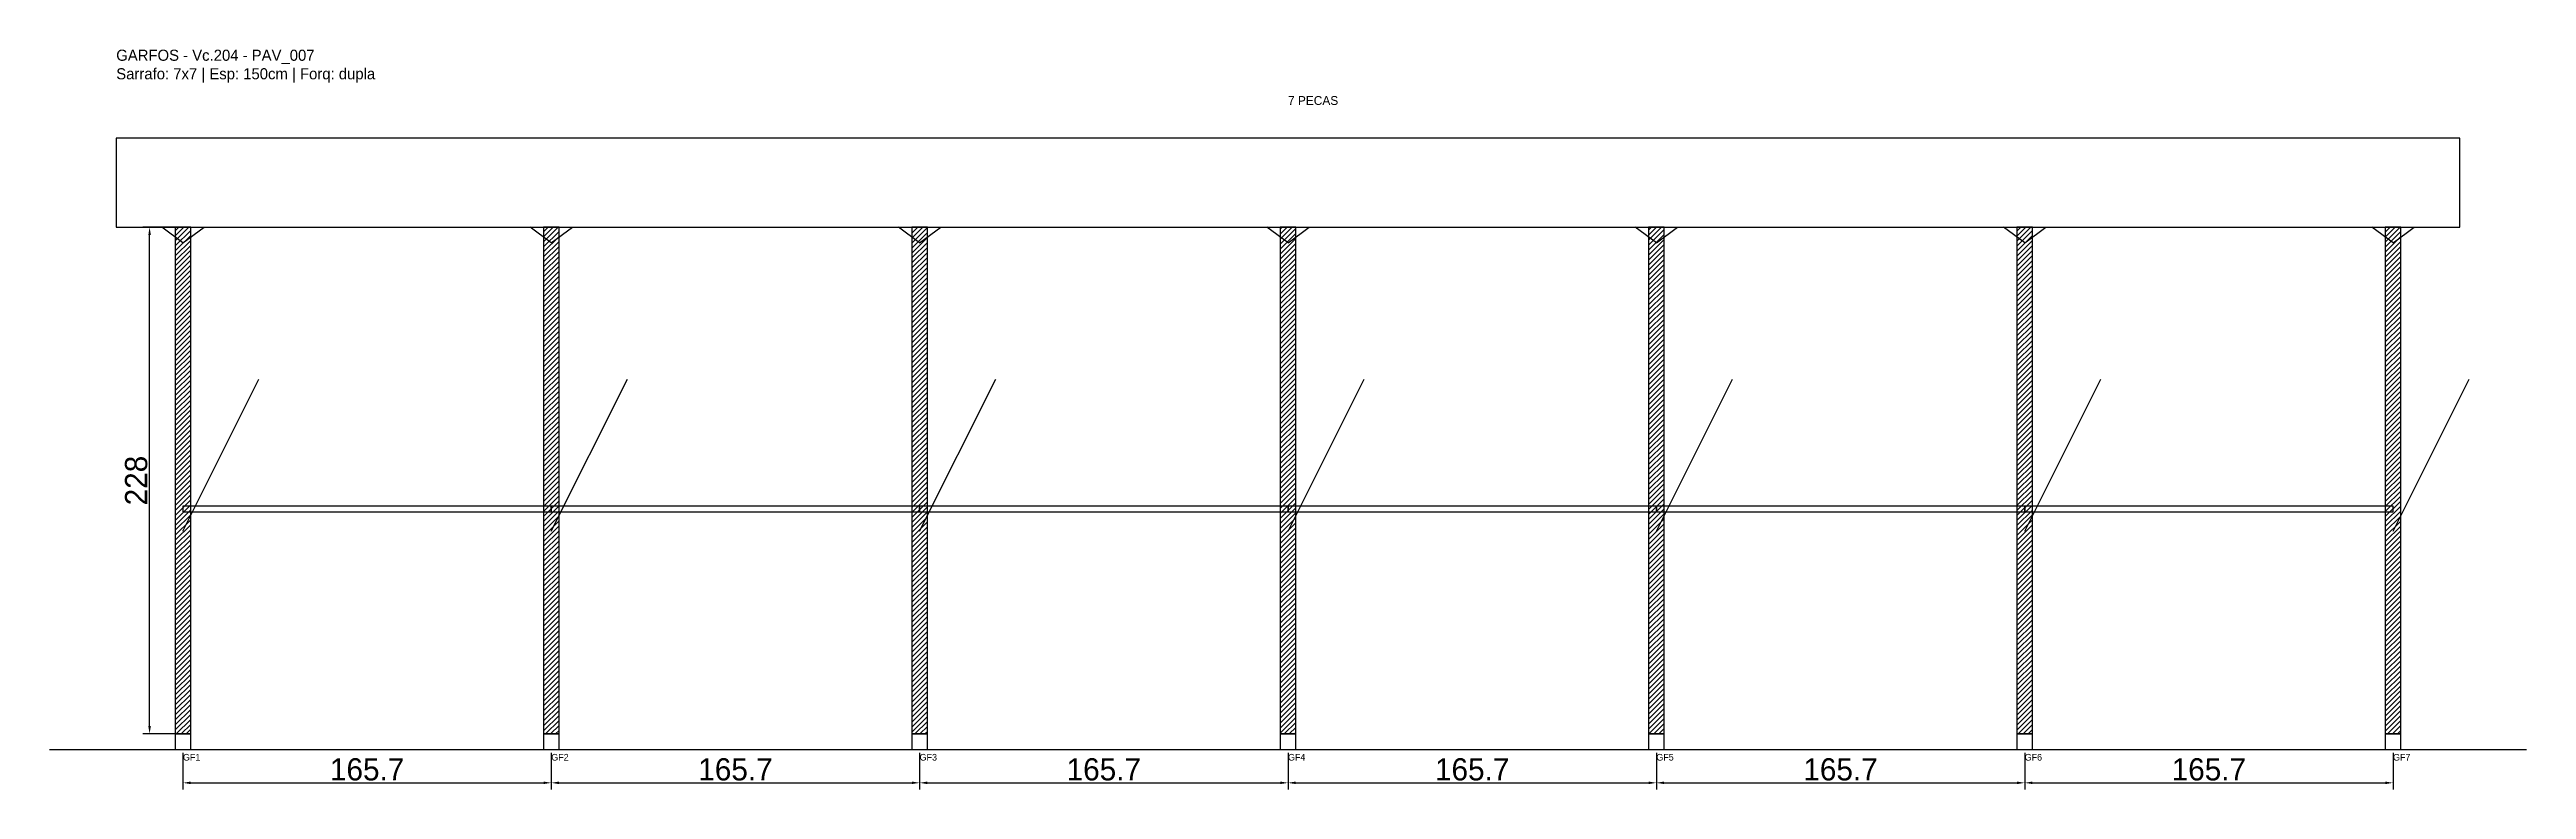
# Model space of a CAD drawing. Header units: metres. Extents: x -30 to 1084, y -25 to 308.
import ezdxf

# ---------------------------------------------------------------- set-up
doc = ezdxf.new("R2010")
doc.units = ezdxf.units.M
for name, color, linetype in [('BARRA_ANCORAGEM', 1, 'Continuous'), ('COTA', 241, 'Continuous'), ('GARFOS OK', 3, 'Continuous'), ('NOME DA VIGA', 6, 'Continuous'), ('SARR_7x7', 40, 'Continuous'), ('TIRAS REESCORAMENTO', 252, 'Continuous'), ('VIGAS', 3, 'Continuous')]:
    doc.layers.add(name, color=color, linetype=linetype)
doc.dimstyles.new('EZ DXF', dxfattribs={"dimtxt": 10, "dimasz": 3.5, "dimexe": 3, "dimexo": 1.5, "dimgap": 1, "dimtad": 1, "dimdec": 1, "dimdsep": 46, "dimcen": 2.5, "dimazin": 3, "dimtfac": 1, "dimtmove": 0, "dimatfit": 3})

msp = doc.modelspace()

# ---------------------------------------------------------------- hatches: boundary and pattern name
at = {"layer": 'COTA'}
h = msp.add_hatch(dxfattribs=at)
h.set_pattern_fill('ANSI31', scale=0.5)
h.paths.add_polyline_path([(26.5, 0), (33.5, 0), (33.5, 228), (26.5, 228)])
h = msp.add_hatch(dxfattribs=at)
h.set_pattern_fill('ANSI31', scale=0.5)
h.paths.add_polyline_path([(192.17, 0), (199.17, 0), (199.17, 228), (192.17, 228)])
h = msp.add_hatch(dxfattribs=at)
h.set_pattern_fill('ANSI31', scale=0.5)
h.paths.add_polyline_path([(357.83, 0), (364.83, 0), (364.83, 228), (357.83, 228)])
h = msp.add_hatch(dxfattribs=at)
h.set_pattern_fill('ANSI31', scale=0.5)
h.paths.add_polyline_path([(523.5, 0), (530.5, 0), (530.5, 228), (523.5, 228)])
h = msp.add_hatch(dxfattribs=at)
h.set_pattern_fill('ANSI31', scale=0.5)
h.paths.add_polyline_path([(689.17, 0), (696.17, 0), (696.17, 228), (689.17, 228)])
h = msp.add_hatch(dxfattribs=at)
h.set_pattern_fill('ANSI31', scale=0.5)
h.paths.add_polyline_path([(854.83, 0), (861.83, 0), (861.83, 228), (854.83, 228)])
h = msp.add_hatch(dxfattribs=at)
h.set_pattern_fill('ANSI31', scale=0.5)
h.paths.add_polyline_path([(1020.5, 0), (1027.5, 0), (1027.5, 228), (1020.5, 228)])

# ---------------------------------------------------------------- linework, layer by layer
at = {"layer": 'BARRA_ANCORAGEM'}
for p, q in [((30, 91.2), (64.2, 159.6)), ((195.67, 91.2), (229.87, 159.6)), ((361.33, 91.2), (395.53, 159.6)), ((527, 91.2), (561.2, 159.6)), ((692.67, 91.2), (726.87, 159.6)), ((858.33, 91.2), (892.53, 159.6)), ((1024, 91.2), (1058.2, 159.6))]:
    msp.add_line(p, q, dxfattribs=at)
at = {"layer": 'GARFOS OK'}
for p, q in [((30, 221), (20.5, 228)), ((20.5, 228), (39.5, 228)), ((30, 221), (39.5, 228)), ((195.67, 221), (186.17, 228)), ((186.17, 228), (205.17, 228)), ((195.67, 221), (205.17, 228)), ((361.33, 221), (351.83, 228)), ((351.83, 228), (370.83, 228)), ((361.33, 221), (370.83, 228)), ((527, 221), (517.5, 228)), ((517.5, 228), (536.5, 228)), ((527, 221), (536.5, 228)), ((692.67, 221), (683.17, 228)), ((683.17, 228), (702.17, 228)), ((692.67, 221), (702.17, 228)), ((858.33, 221), (848.83, 228)), ((848.83, 228), (867.83, 228)), ((858.33, 221), (867.83, 228)), ((1024, 221), (1014.5, 228)), ((1014.5, 228), (1033.5, 228)), ((1024, 221), (1033.5, 228))]:
    msp.add_line(p, q, dxfattribs=at)
at = {"layer": 'GARFOS OK', "linetype": 'CONTINUOUS'}
msp.add_line((-30, -7), (1084, -7), dxfattribs=at)
at = {"layer": 'GARFOS OK'}
for points in [[(26.5, 0), (33.5, 0), (33.5, 228), (26.5, 228), (26.5, 0)], [(192.17, 0), (199.17, 0), (199.17, 228), (192.17, 228), (192.17, 0)], [(357.83, 0), (364.83, 0), (364.83, 228), (357.83, 228), (357.83, 0)], [(523.5, 0), (530.5, 0), (530.5, 228), (523.5, 228), (523.5, 0)], [(689.17, 0), (696.17, 0), (696.17, 228), (689.17, 228), (689.17, 0)], [(854.83, 0), (861.83, 0), (861.83, 228), (854.83, 228), (854.83, 0)], [(1020.5, 0), (1027.5, 0), (1027.5, 228), (1020.5, 228), (1020.5, 0)]]:
    msp.add_lwpolyline(points, dxfattribs=at)
at = {"layer": 'SARR_7x7'}
for points in [[(26.5, -7), (33.5, -7), (33.5, 0), (26.5, 0), (26.5, -7)], [(192.17, -7), (199.17, -7), (199.17, 0), (192.17, 0), (192.17, -7)], [(357.83, -7), (364.83, -7), (364.83, 0), (357.83, 0), (357.83, -7)], [(523.5, -7), (530.5, -7), (530.5, 0), (523.5, 0), (523.5, -7)], [(689.17, -7), (696.17, -7), (696.17, 0), (689.17, 0), (689.17, -7)], [(854.83, -7), (861.83, -7), (861.83, 0), (854.83, 0), (854.83, -7)], [(1020.5, -7), (1027.5, -7), (1027.5, 0), (1020.5, 0), (1020.5, -7)]]:
    msp.add_lwpolyline(points, dxfattribs=at)
at = {"layer": 'TIRAS REESCORAMENTO'}
for points in [[(30, 100), (195.67, 100), (195.67, 102.5), (30, 102.5), (30, 100)], [(195.67, 100), (361.33, 100), (361.33, 102.5), (195.67, 102.5), (195.67, 100)], [(361.33, 100), (527, 100), (527, 102.5), (361.33, 102.5), (361.33, 100)], [(527, 100), (692.67, 100), (692.67, 102.5), (527, 102.5), (527, 100)], [(692.67, 100), (858.33, 100), (858.33, 102.5), (692.67, 102.5), (692.67, 100)], [(858.33, 100), (1024, 100), (1024, 102.5), (858.33, 102.5), (858.33, 100)]]:
    msp.add_lwpolyline(points, dxfattribs=at)
at = {"layer": 'VIGAS'}
msp.add_lwpolyline([(0, 228), (1054, 228), (1054, 268), (0, 268), (0, 228)], dxfattribs=at)

# ---------------------------------------------------------------- texts
at = {"layer": 'NOME DA VIGA'}
for s, height, p in [('7 PECAS', 4, (527, 283)), ('GF1', 3, (30, -12)), ('GF2', 3, (195.67, -12)), ('GF3', 3, (361.33, -12)), ('GF4', 3, (527, -12)), ('GF5', 3, (692.67, -12)), ('GF6', 3, (858.33, -12)), ('GF7', 3, (1024, -12))]:
    msp.add_text(s, height=height, dxfattribs=at).set_placement(p)
at = {"layer": 'NOME DA VIGA', "insert": (0, 293), "char_height": 5, "attachment_point": 7}
msp.add_mtext('GARFOS - Vc.204 - PAV_007\\PSarrafo: 7x7 | Esp: 150cm | Forq: dupla', dxfattribs=at)

# ---------------------------------------------------------------- dimensions: what is measured, and where the dimension line sits
at = {"layer": 'COTA'}
msp.add_linear_dim(base=(15, 0), p1=(30, 0), p2=(30, 228), angle=90, dimstyle='EZ DXF', dxfattribs=at).render()
for base, p1, p2 in [((30, -22), (30, -7), (195.67, -7)), ((195.67, -22), (195.67, -7), (361.33, -7)), ((361.33, -22), (361.33, -7), (527, -7)), ((527, -22), (527, -7), (692.67, -7)), ((692.67, -22), (692.67, -7), (858.33, -7)), ((858.33, -22), (858.33, -7), (1024, -7))]:
    msp.add_linear_dim(base=base, p1=p1, p2=p2, dimstyle='EZ DXF', dxfattribs=at).render()

doc.saveas('drawing.dxf')
